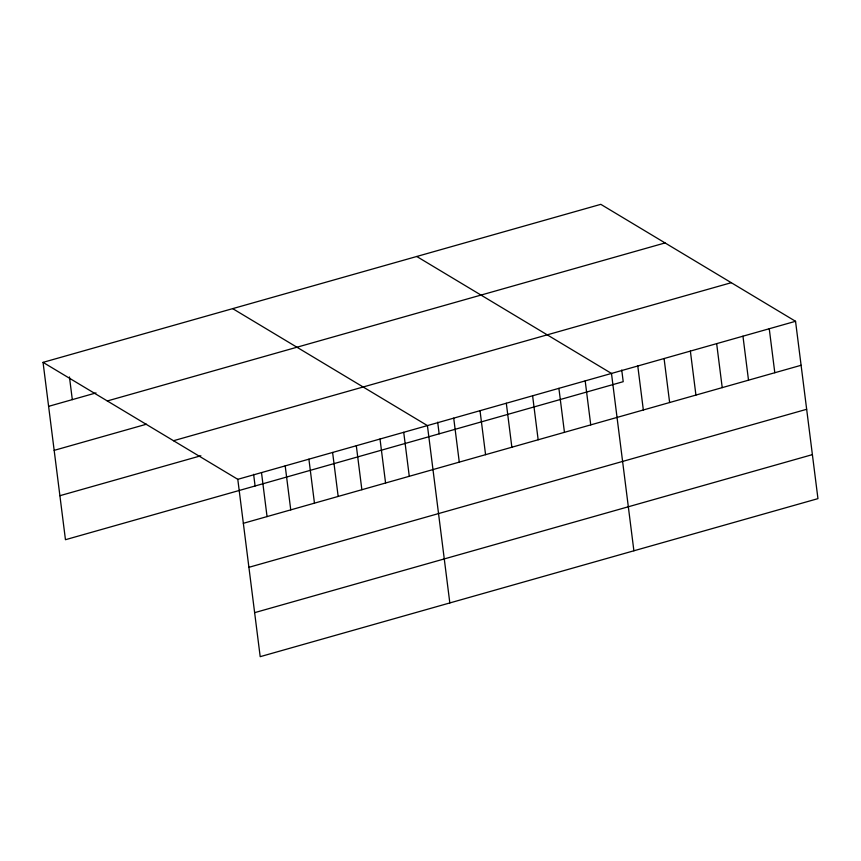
<?xml version="1.0" encoding="UTF-8"?>
<svg xmlns="http://www.w3.org/2000/svg" width="861" height="861" viewBox="0 0 861 861"><rect width="100%" height="100%" fill="white"/><g stroke="black" fill="none" stroke-linecap="round" stroke-linejoin="round"><path stroke-width="1.29" d="M43.05 362.363L600.806 204.337L795.542 321.293L817.95 498.637L260.194 656.663L237.787 479.319L43.05 362.363L65.458 539.707L623.213 381.681L621.739 370.026M48.603 406.349L96.012 392.917M107.313 400.957L665.069 242.931M54.168 450.357L146.488 424.204M173.524 440.724L731.28 282.699M59.893 495.699L200.871 455.76M237.787 479.319L795.542 321.293M243.34 523.305L801.107 365.279M248.904 567.313L806.66 409.287M254.63 612.655L812.386 454.63M416.746 256.481L611.482 373.437L633.89 550.792M232.685 308.636L427.422 425.592L449.829 602.937M769.25 328.741L774.803 372.727M742.957 336.188L748.51 380.175M716.664 343.647L722.218 387.622M690.371 351.094L695.925 395.081M664.079 358.542L669.632 402.528M637.775 365.99L643.339 409.976M585.189 380.896L590.743 424.882M558.897 388.343L564.45 432.33M532.604 395.791L538.157 439.777M506.311 403.239L511.864 447.225M480.018 410.686L485.572 454.673M453.715 418.145L459.279 462.131M437.679 422.181L439.153 433.826M403.723 432.308L409.276 476.294M380.013 439.024L385.577 483.01M356.314 445.74L361.868 489.726M332.604 452.455L338.169 496.442M308.905 459.171L314.459 503.158M285.195 465.887L290.749 509.873M261.496 472.603L267.05 516.589M253.618 474.325L255.093 485.981M69.45 376.967L72.313 399.633"/></g></svg>
